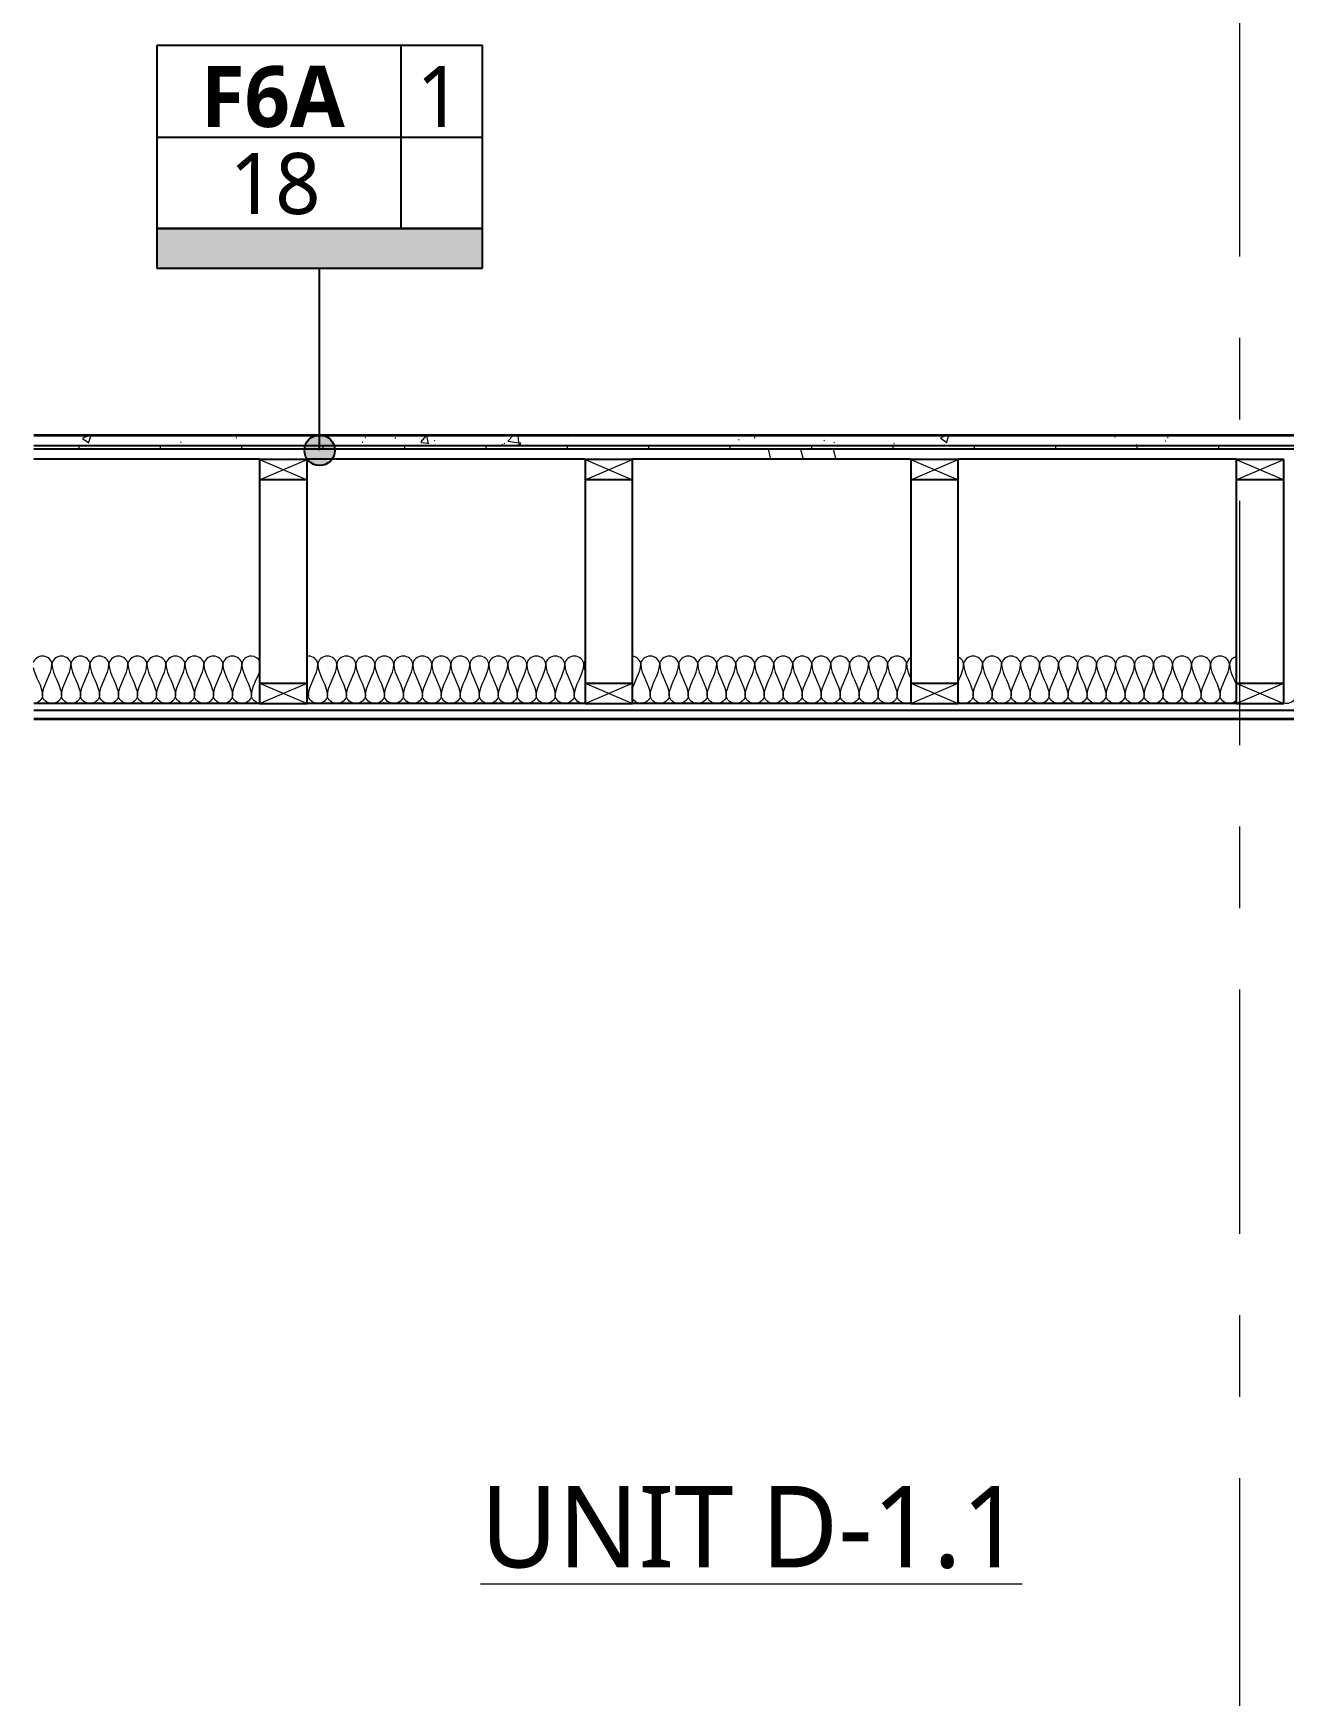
# Model space of a CAD drawing. Header units: inches. Extents: x 6 to 8416, y -388 to 6104.
# Drawn here: x 36.6 to 128.8, y 5511.9 to 5634.4 of the extents above; entities that cross this region are included whole.
import ezdxf

# ---------------------------------------------------------------- set-up
doc = ezdxf.new("R2010")
doc.units = ezdxf.units.IN
doc.header["$MEASUREMENT"] = 0
doc.linetypes.add('Center 3_8_', pattern=[36, 18, -6, 6, -6])
for name, color, linetype, lineweight in [('A-DETL', 90, 'Continuous', 13), ('A-DETL-GENF', 92, 'Continuous', 13), ('A-FLOR', 192, 'Continuous', 18), ('A-FLOR-IDEN', 11, 'Continuous', 25), ('A-FLOR-MCUT', 51, 'Continuous', 25), ('A-FLOR-PATT', 8, 'Continuous', 35), ('A-ROOM', 32, 'Continuous', 13), ('A-ROOM-IDEN', 2, 'Continuous', 35), ('S-GRID', 1, 'Continuous', 13)]:
    doc.layers.add(name, color=color, linetype=linetype, lineweight=lineweight)
doc.styles.add('Open Sans_2', font='OpenSans-Regular.ttf', dxfattribs={"height": 6})
doc.styles.add('Open Sans_3', font='OpenSans-Regular.ttf', dxfattribs={"height": 4.5})
doc.styles.add('Open Sans_B', font='OpenSans-Bold.ttf', dxfattribs={"height": 4.5})

# ---------------------------------------------------------------- blocks, each defined once
blk = doc.blocks.new('06 Nominal Cut Lumber-Section-AM1 - 2x4 Section-9046868-WALL SECTION - PARKING EAST')
at = {"layer": 'A-DETL-GENF', "lineweight": 25}
for p, q in [((2.19, 5730.87), (-1.31, 5730.87)), ((-1.31, 5730.87), (-1.31, 5729.37)), ((2.19, 5729.37), (2.19, 5730.87))]:
    blk.add_line(p, q, dxfattribs=at)
at = {"layer": 'A-DETL-GENF'}
for p, q in [((-1.31, 5729.37), (2.19, 5730.87)), ((-1.31, 5730.87), (2.19, 5729.37))]:
    blk.add_line(p, q, dxfattribs=at)
blk = doc.blocks.new('06 Nominal Cut Lumber-Section-AM1 - 2x4 Section-V5-WALL SECTION - PARKING EAST')
at = {"layer": 'A-DETL-GENF', "lineweight": 25}
for p, q in [((-1.31, 5714.37), (-1.31, 5712.87)), ((2.19, 5712.87), (2.19, 5714.37)), ((-1.31, 5712.87), (2.19, 5712.87))]:
    blk.add_line(p, q, dxfattribs=at)
at = {"layer": 'A-DETL-GENF'}
for p, q in [((-1.31, 5712.87), (2.19, 5714.37)), ((-1.31, 5714.37), (2.19, 5712.87))]:
    blk.add_line(p, q, dxfattribs=at)
blk = doc.blocks.new('06 Nominal Cut Lumber-Top-AM - 4_ W-20150248-WALL SECTION - PARKING EAST')
at = {"layer": 'A-DETL-GENF', "lineweight": 25}
for p, q in [((2.19, 5729.37), (-1.31, 5729.37)), ((-1.31, 5729.37), (-1.31, 5714.37)), ((2.19, 5714.37), (2.19, 5729.37)), ((-1.31, 5714.37), (2.19, 5714.37))]:
    blk.add_line(p, q, dxfattribs=at)
blk = doc.blocks.new('ASM TAG - Floor-AM - Assembly-1637575-WALL SECTION - PARKING EAST')
at = {"layer": 'A-FLOR-IDEN', "lineweight": 13}
blk.add_hatch(color=256, dxfattribs=at).paths.add_polyline_path([(-80.88, 4994.57), (-80.88, 4991.66), (-104.88, 4991.66), (-104.88, 4994.57)])
at = {"layer": 'A-FLOR-IDEN'}
for p, q in [((-86.88, 5008.07), (-104.88, 5008.07)), ((-104.88, 5008.07), (-104.88, 5001.32)), ((-104.88, 5008.07), (-104.88, 4994.57)), ((-80.88, 5008.07), (-104.88, 5008.07)), ((-80.88, 5008.07), (-86.88, 5008.07)), ((-86.88, 4994.57), (-86.88, 5008.07)), ((-80.88, 5001.32), (-80.88, 5008.07)), ((-80.88, 4994.57), (-80.88, 5008.07)), ((-104.88, 5001.32), (-104.88, 4994.57)), ((-104.88, 5001.32), (-80.88, 5001.32)), ((-80.88, 4994.57), (-80.88, 5001.32)), ((-80.88, 4994.57), (-104.88, 4994.57)), ((-104.88, 4994.57), (-104.88, 4991.66)), ((-104.88, 4994.57), (-86.88, 4994.57)), ((-104.88, 4994.57), (-80.88, 4994.57)), ((-86.88, 4994.57), (-80.88, 4994.57)), ((-80.88, 4991.66), (-80.88, 4994.57)), ((-104.88, 4991.66), (-80.88, 4991.66))]:
    blk.add_line(p, q, dxfattribs=at)
at = {"layer": 'A-FLOR-IDEN', "lineweight": 13}
for p, q in [((-86.88, 5001.32), (-86.88, 5008.07)), ((-86.88, 5008.07), (-86.88, 5001.32)), ((-104.88, 5001.32), (-86.88, 5001.32)), ((-86.88, 5001.32), (-104.88, 5001.32)), ((-86.88, 4994.57), (-86.88, 5001.32)), ((-86.88, 5001.32), (-80.88, 5001.32)), ((-80.88, 5001.32), (-86.88, 5001.32)), ((-86.88, 5001.32), (-86.88, 4994.57))]:
    blk.add_line(p, q, dxfattribs=at)

msp = doc.modelspace()

# ---------------------------------------------------------------- hatches: boundary and pattern name
at = {"layer": 'A-FLOR-IDEN'}
h = msp.add_hatch(color=256, dxfattribs=at)
edge = h.paths.add_edge_path()
edge.add_arc((57.73850144, 5603.66194663), 1.125, 0, 360)
at = {"layer": 'A-FLOR-PATT', "lineweight": 13}
h = msp.add_hatch(dxfattribs=at)
h.set_pattern_fill('FP_1', color=256, style=0, pattern_type=2)
h.set_pattern_definition([(50, (-751.995, 5590.484), (6.885997, -0.602097), [0.72, -7.92]), (355, (-751.995, 5590.484), (-1.331756, 7.220547), [0.576, -6.336]), (100.451, (-751.421, 5590.433), (5.55363, 6.61819), [0.61191, -6.731]), (46.184, (-751.995, 5592.404), (10.24564, -1.588925), [1.08, -11.88]), (96.636, (-751.141, 5592.271), (8.97244, 9.35152), [0.91786, -10.096]), (351.184, (-751.995, 5592.404), (8.9732, 9.35123), [0.864, -9.504]), (21, (-751.035, 5591.924), (5.730726, -3.865003), [0.72, -7.92]), (326, (-751.035, 5591.924), (2.33581, 6.96088), [0.576, -6.336]), (71.451, (-750.557, 5591.601), (8.065876, 3.09595), [0.61191, -6.731]), (37.5, (-751.9948, 5590.484), (0.116866, 3.1954784), [0.06336, -6.196, 0.06336, -6.369, -6.36]), (37.5, (-751.9948, 5590.484), (0.116866, 3.1954784), [-12.691, 0.06336, -6.297]), (7.5, (-751.995, 5590.484), (2.52543, 3.786025), [0.06336, -3.604, 0.06336, -6.052, -2.424]), (7.5, (-751.995, 5590.484), (2.52543, 3.786025), [-9.782, 0.06336, -2.361]), (327.5, (-754.1358, 5590.484), (5.1243685, -0.216176), [0.06336, -2.337, 0.06336, -7.425, -9.936]), (327.5, (-754.1358, 5590.484), (5.1243685, -0.216176), [-9.888, 0.06336, -9.873]), (317.5, (-755.096, 5590.484), (5.598326, 0.96141), [0.06336, -3.057, 0.06336, -4.909, -7.056]), (317.5, (-755.096, 5590.484), (5.598326, 0.96141), [-8.093, 0.06336, -6.993])])
h.paths.add_polyline_path([(36.66538982, 5604), (175.05738982, 5604.00451498), (175.05738982, 5604.75), (36.66538982, 5604.75), (36.66538982, 5604.11812177)])
h = msp.add_hatch(dxfattribs=at)
h.set_pattern_fill('FP_2', color=256, style=0, pattern_type=2)
h.set_pattern_definition([(0, (-751.995, 5590.484), (0, 6), []), (90, (-751.995, 5590.484), (-6, 4e-16), [])])
h.paths.add_polyline_path([(175.05738982, 5603.75), (175.05738982, 5604), (36.66538982, 5604), (36.66538982, 5603.75), (133.42138982, 5603.75)])
h = msp.add_hatch(dxfattribs=at)
h.set_pattern_fill('FP_3', color=256, style=0, pattern_type=2)
h.set_pattern_definition([(0, (-751.995, 5590.484), (0, 60), [60, 0, 0, 0]), (284.036, (-711.195, 5602.484), (59.99915, -180.0005), [12.369, -235.017]), (284.036, (-713.595, 5602.484), (59.99915, -180.0005), [12.369, -235.017]), (284.036, (-715.995, 5602.484), (59.99915, -180.0005), [12.369, -235.017]), (284.036, (-747.195, 5614.484), (59.99915, -180.0005), [12.369, -235.017]), (284.036, (-749.595, 5614.484), (59.99915, -180.0005), [12.369, -235.017]), (284.036, (-751.995, 5614.484), (59.99915, -180.0005), [12.369, -235.017]), (284.036, (-729.195, 5626.484), (59.99915, -180.0005), [12.369, -235.017]), (284.036, (-731.595, 5626.484), (59.99915, -180.0005), [12.369, -235.017]), (284.036, (-733.995, 5626.484), (59.99915, -180.0005), [12.369, -235.017]), (284.036, (-711.195, 5638.484), (59.99915, -180.0005), [12.369, -235.017]), (284.036, (-713.595, 5638.484), (59.99915, -180.0005), [12.369, -235.017]), (284.036, (-715.995, 5638.484), (59.99915, -180.0005), [12.369, -235.017]), (284.036, (-747.195, 5650.484), (59.99915, -180.0005), [12.369, -235.017]), (284.036, (-749.595, 5650.484), (59.99915, -180.0005), [12.369, -235.017]), (284.036, (-751.995, 5650.484), (59.99915, -180.0005), [12.369, -235.017]), (0, (-751.995, 5596.484), (0, 60), [60, 0, 0, 0]), (0, (-751.995, 5602.484), (0, 60), [60, 0, 0, 0]), (0, (-751.995, 5608.484), (0, 60), [60, 0, 0, 0]), (0, (-751.995, 5614.484), (0, 60), [60, 0, 0, 0]), (0, (-751.995, 5620.484), (0, 60), [60, 0, 0, 0]), (0, (-751.995, 5626.484), (0, 60), [60, 0, 0, 0]), (0, (-751.995, 5632.484), (0, 60), [60, 0, 0, 0]), (0, (-751.995, 5638.484), (0, 60), [60, 0, 0, 0]), (0, (-751.995, 5644.484), (0, 60), [60, 0, 0, 0])])
h.paths.add_polyline_path([(128.80738982, 5603), (180.55738975, 5603), (180.55738982, 5603.75), (36.66538982, 5603.75), (36.66538982, 5603), (125.30738982, 5603)])

# ---------------------------------------------------------------- linework, layer by layer
at = {"layer": 'A-DETL'}
for points, knots in [([(38.00738982, 5587.91666667), (38.00738982, 5588.19165264), (37.35378982, 5588.76746931), (36.70018982, 5588.26798948), (36.62502828, 5588.02699534)], [0, 0, 0, 0, 1.4142135624, 2.6409428125, 2.6409428125, 2.6409428125, 2.6409428125]), ([(53.35671227, 5588.10637678), (53.24738982, 5588.31650186), (52.62738982, 5588.73786797), (52.00738982, 5588.19165264), (52.00738982, 5587.91666667)], [0.3232488143, 0.3232488143, 0.3232488143, 0.3232488143, 1.4142135624, 2.8284271247, 2.8284271247, 2.8284271247, 2.8284271247]), ([(57.60738982, 5587.91666667), (57.60738982, 5588.19165264), (57.22102618, 5588.53203609), (56.83466255, 5588.49667158), (56.79869144, 5588.49039795)], [0, 0, 0, 0, 1.4142135624, 1.5611448416, 1.5611448416, 1.5611448416, 1.5611448416]), ([(77.31608821, 5585.00960205), (77.28011709, 5585.00332842), (76.89375346, 5584.96796391), (76.50738982, 5585.30834736), (76.50738982, 5585.58333333)], [1.2672822832, 1.2672822832, 1.2672822832, 1.2672822832, 1.4142135624, 2.8284271247, 2.8284271247, 2.8284271247, 2.8284271247]), ([(82.10738982, 5585.58333333), (82.10738982, 5585.30834736), (81.48738982, 5584.76213203), (80.86738982, 5585.18349814), (80.75806737, 5585.39362322)], [0, 0, 0, 0, 1.4142135624, 2.5051783105, 2.5051783105, 2.5051783105, 2.5051783105]), ([(101.32406441, 5585.0795204), (101.22557164, 5585.02995582), (100.76648073, 5584.90389173), (100.30738982, 5585.30834736), (100.30738982, 5585.58333333)], [0.9734197247, 0.9734197247, 0.9734197247, 0.9734197247, 1.4142135624, 2.8284271247, 2.8284271247, 2.8284271247, 2.8284271247]), ([(105.90738982, 5585.58333333), (105.90738982, 5585.30834736), (105.41193528, 5584.87185564), (104.91648073, 5585.0532548), (104.7961477, 5585.13523799)], [0, 0, 0, 0, 1.4142135624, 2.0019386792, 2.0019386792, 2.0019386792, 2.0019386792]), ([(125.32139798, 5585.21793881), (125.18738982, 5585.09086808), (124.64738982, 5584.83261143), (124.10738982, 5585.30834736), (124.10738982, 5585.58333333)], [0.6464976285, 0.6464976285, 0.6464976285, 0.6464976285, 1.4142135624, 2.8284271247, 2.8284271247, 2.8284271247, 2.8284271247]), ([(129.70738982, 5585.58333333), (129.70738982, 5585.30834736), (129.28466255, 5584.93592782), (128.86193528, 5585.0133137), (128.79234819, 5585.0368753)], [0, 0, 0, 0, 1.4142135624, 1.7080761208, 1.7080761208, 1.7080761208, 1.7080761208])]:
    msp.add_open_spline(points, degree=3, knots=knots, dxfattribs=at)
for points in [[(36.62952965, 5587.66271638), (36.74858854, 5586.95862261), (37.30738982, 5586.29964113), (37.30738982, 5585.58333333)], [(37.30738982, 5585.58333333), (37.30738982, 5586.38504832), (38.00738982, 5587.11495168), (38.00738982, 5587.91666667)], [(39.40738982, 5587.91666667), (39.40738982, 5588.19165264), (38.70738982, 5588.80834736), (38.00738982, 5588.19165264), (38.00738982, 5587.91666667)], [(38.00738982, 5587.91666667), (38.00738982, 5587.11495168), (38.70738982, 5586.38504832), (38.70738982, 5585.58333333)], [(38.70738982, 5585.58333333), (38.70738982, 5586.38504832), (39.40738982, 5587.11495168), (39.40738982, 5587.91666667)], [(40.80738982, 5587.91666667), (40.80738982, 5588.19165264), (40.10738982, 5588.80834736), (39.40738982, 5588.19165264), (39.40738982, 5587.91666667)], [(39.40738982, 5587.91666667), (39.40738982, 5587.11495168), (40.10738982, 5586.38504832), (40.10738982, 5585.58333333)], [(40.10738982, 5585.58333333), (40.10738982, 5586.38504832), (40.80738982, 5587.11495168), (40.80738982, 5587.91666667)], [(42.20738982, 5587.91666667), (42.20738982, 5588.19165264), (41.50738982, 5588.80834736), (40.80738982, 5588.19165264), (40.80738982, 5587.91666667)], [(40.80738982, 5587.91666667), (40.80738982, 5587.11495168), (41.50738982, 5586.38504832), (41.50738982, 5585.58333333)], [(41.50738982, 5585.58333333), (41.50738982, 5586.38504832), (42.20738982, 5587.11495168), (42.20738982, 5587.91666667)], [(43.60738982, 5587.91666667), (43.60738982, 5588.19165264), (42.90738982, 5588.80834736), (42.20738982, 5588.19165264), (42.20738982, 5587.91666667)], [(42.20738982, 5587.91666667), (42.20738982, 5587.11495168), (42.90738982, 5586.38504832), (42.90738982, 5585.58333333)], [(42.90738982, 5585.58333333), (42.90738982, 5586.38504832), (43.60738982, 5587.11495168), (43.60738982, 5587.91666667)], [(45.00738982, 5587.91666667), (45.00738982, 5588.19165264), (44.30738982, 5588.80834736), (43.60738982, 5588.19165264), (43.60738982, 5587.91666667)], [(43.60738982, 5587.91666667), (43.60738982, 5587.11495168), (44.30738982, 5586.38504832), (44.30738982, 5585.58333333)], [(44.30738982, 5585.58333333), (44.30738982, 5586.38504832), (45.00738982, 5587.11495168), (45.00738982, 5587.91666667)], [(46.40738982, 5587.91666667), (46.40738982, 5588.19165264), (45.70738982, 5588.80834736), (45.00738982, 5588.19165264), (45.00738982, 5587.91666667)], [(45.00738982, 5587.91666667), (45.00738982, 5587.11495168), (45.70738982, 5586.38504832), (45.70738982, 5585.58333333)], [(45.70738982, 5585.58333333), (45.70738982, 5586.38504832), (46.40738982, 5587.11495168), (46.40738982, 5587.91666667)], [(47.80738982, 5587.91666667), (47.80738982, 5588.19165264), (47.10738982, 5588.80834736), (46.40738982, 5588.19165264), (46.40738982, 5587.91666667)], [(46.40738982, 5587.91666667), (46.40738982, 5587.11495168), (47.10738982, 5586.38504832), (47.10738982, 5585.58333333)], [(47.10738982, 5585.58333333), (47.10738982, 5586.38504832), (47.80738982, 5587.11495168), (47.80738982, 5587.91666667)], [(49.20738982, 5587.91666667), (49.20738982, 5588.19165264), (48.50738982, 5588.80834736), (47.80738982, 5588.19165264), (47.80738982, 5587.91666667)], [(47.80738982, 5587.91666667), (47.80738982, 5587.11495168), (48.50738982, 5586.38504832), (48.50738982, 5585.58333333)], [(48.50738982, 5585.58333333), (48.50738982, 5586.38504832), (49.20738982, 5587.11495168), (49.20738982, 5587.91666667)], [(50.60738982, 5587.91666667), (50.60738982, 5588.19165264), (49.90738982, 5588.80834736), (49.20738982, 5588.19165264), (49.20738982, 5587.91666667)], [(49.20738982, 5587.91666667), (49.20738982, 5587.11495168), (49.90738982, 5586.38504832), (49.90738982, 5585.58333333)], [(49.90738982, 5585.58333333), (49.90738982, 5586.38504832), (50.60738982, 5587.11495168), (50.60738982, 5587.91666667)], [(52.00738982, 5587.91666667), (52.00738982, 5588.19165264), (51.30738982, 5588.80834736), (50.60738982, 5588.19165264), (50.60738982, 5587.91666667)], [(50.60738982, 5587.91666667), (50.60738982, 5587.11495168), (51.30738982, 5586.38504832), (51.30738982, 5585.58333333)], [(51.30738982, 5585.58333333), (51.30738982, 5586.38504832), (52.00738982, 5587.11495168), (52.00738982, 5587.91666667)], [(52.00738982, 5587.91666667), (52.00738982, 5587.11495168), (52.70738982, 5586.38504832), (52.70738982, 5585.58333333)], [(56.90738982, 5585.58333333), (56.90738982, 5586.38504832), (57.60738982, 5587.11495168), (57.60738982, 5587.91666667)], [(59.00738982, 5587.91666667), (59.00738982, 5588.19165264), (58.30738982, 5588.80834736), (57.60738982, 5588.19165264), (57.60738982, 5587.91666667)], [(57.60738982, 5587.91666667), (57.60738982, 5587.11495168), (58.30738982, 5586.38504832), (58.30738982, 5585.58333333)], [(58.30738982, 5585.58333333), (58.30738982, 5586.38504832), (59.00738982, 5587.11495168), (59.00738982, 5587.91666667)], [(60.40738982, 5587.91666667), (60.40738982, 5588.19165264), (59.70738982, 5588.80834736), (59.00738982, 5588.19165264), (59.00738982, 5587.91666667)], [(59.00738982, 5587.91666667), (59.00738982, 5587.11495168), (59.70738982, 5586.38504832), (59.70738982, 5585.58333333)], [(59.70738982, 5585.58333333), (59.70738982, 5586.38504832), (60.40738982, 5587.11495168), (60.40738982, 5587.91666667)], [(61.80738982, 5587.91666667), (61.80738982, 5588.19165264), (61.10738982, 5588.80834736), (60.40738982, 5588.19165264), (60.40738982, 5587.91666667)], [(60.40738982, 5587.91666667), (60.40738982, 5587.11495168), (61.10738982, 5586.38504832), (61.10738982, 5585.58333333)], [(61.10738982, 5585.58333333), (61.10738982, 5586.38504832), (61.80738982, 5587.11495168), (61.80738982, 5587.91666667)], [(63.20738982, 5587.91666667), (63.20738982, 5588.19165264), (62.50738982, 5588.80834736), (61.80738982, 5588.19165264), (61.80738982, 5587.91666667)], [(61.80738982, 5587.91666667), (61.80738982, 5587.11495168), (62.50738982, 5586.38504832), (62.50738982, 5585.58333333)], [(62.50738982, 5585.58333333), (62.50738982, 5586.38504832), (63.20738982, 5587.11495168), (63.20738982, 5587.91666667)], [(64.60738982, 5587.91666667), (64.60738982, 5588.19165264), (63.90738982, 5588.80834736), (63.20738982, 5588.19165264), (63.20738982, 5587.91666667)], [(63.20738982, 5587.91666667), (63.20738982, 5587.11495168), (63.90738982, 5586.38504832), (63.90738982, 5585.58333333)], [(63.90738982, 5585.58333333), (63.90738982, 5586.38504832), (64.60738982, 5587.11495168), (64.60738982, 5587.91666667)], [(66.00738982, 5587.91666667), (66.00738982, 5588.19165264), (65.30738982, 5588.80834736), (64.60738982, 5588.19165264), (64.60738982, 5587.91666667)], [(64.60738982, 5587.91666667), (64.60738982, 5587.11495168), (65.30738982, 5586.38504832), (65.30738982, 5585.58333333)], [(65.30738982, 5585.58333333), (65.30738982, 5586.38504832), (66.00738982, 5587.11495168), (66.00738982, 5587.91666667)], [(67.40738982, 5587.91666667), (67.40738982, 5588.19165264), (66.70738982, 5588.80834736), (66.00738982, 5588.19165264), (66.00738982, 5587.91666667)], [(66.00738982, 5587.91666667), (66.00738982, 5587.11495168), (66.70738982, 5586.38504832), (66.70738982, 5585.58333333)], [(66.70738982, 5585.58333333), (66.70738982, 5586.38504832), (67.40738982, 5587.11495168), (67.40738982, 5587.91666667)], [(68.80738982, 5587.91666667), (68.80738982, 5588.19165264), (68.10738982, 5588.80834736), (67.40738982, 5588.19165264), (67.40738982, 5587.91666667)], [(67.40738982, 5587.91666667), (67.40738982, 5587.11495168), (68.10738982, 5586.38504832), (68.10738982, 5585.58333333)], [(68.10738982, 5585.58333333), (68.10738982, 5586.38504832), (68.80738982, 5587.11495168), (68.80738982, 5587.91666667)], [(70.20738982, 5587.91666667), (70.20738982, 5588.19165264), (69.50738982, 5588.80834736), (68.80738982, 5588.19165264), (68.80738982, 5587.91666667)], [(68.80738982, 5587.91666667), (68.80738982, 5587.11495168), (69.50738982, 5586.38504832), (69.50738982, 5585.58333333)], [(69.50738982, 5585.58333333), (69.50738982, 5586.38504832), (70.20738982, 5587.11495168), (70.20738982, 5587.91666667)], [(71.60738982, 5587.91666667), (71.60738982, 5588.19165264), (70.90738982, 5588.80834736), (70.20738982, 5588.19165264), (70.20738982, 5587.91666667)], [(70.20738982, 5587.91666667), (70.20738982, 5587.11495168), (70.90738982, 5586.38504832), (70.90738982, 5585.58333333)], [(70.90738982, 5585.58333333), (70.90738982, 5586.38504832), (71.60738982, 5587.11495168), (71.60738982, 5587.91666667)], [(73.00738982, 5587.91666667), (73.00738982, 5588.19165264), (72.30738982, 5588.80834736), (71.60738982, 5588.19165264), (71.60738982, 5587.91666667)], [(71.60738982, 5587.91666667), (71.60738982, 5587.11495168), (72.30738982, 5586.38504832), (72.30738982, 5585.58333333)], [(72.30738982, 5585.58333333), (72.30738982, 5586.38504832), (73.00738982, 5587.11495168), (73.00738982, 5587.91666667)], [(74.40738982, 5587.91666667), (74.40738982, 5588.19165264), (73.70738982, 5588.80834736), (73.00738982, 5588.19165264), (73.00738982, 5587.91666667)], [(73.00738982, 5587.91666667), (73.00738982, 5587.11495168), (73.70738982, 5586.38504832), (73.70738982, 5585.58333333)], [(73.70738982, 5585.58333333), (73.70738982, 5586.38504832), (74.40738982, 5587.11495168), (74.40738982, 5587.91666667)], [(75.80738982, 5587.91666667), (75.80738982, 5588.19165264), (75.10738982, 5588.80834736), (74.40738982, 5588.19165264), (74.40738982, 5587.91666667)], [(74.40738982, 5587.91666667), (74.40738982, 5587.11495168), (75.10738982, 5586.38504832), (75.10738982, 5585.58333333)], [(75.10738982, 5585.58333333), (75.10738982, 5586.38504832), (75.80738982, 5587.11495168), (75.80738982, 5587.91666667)], [(77.20738982, 5587.91666667), (77.20738982, 5588.19165264), (76.50738982, 5588.80834736), (75.80738982, 5588.19165264), (75.80738982, 5587.91666667)], [(75.80738982, 5587.91666667), (75.80738982, 5587.11495168), (76.50738982, 5586.38504832), (76.50738982, 5585.58333333)], [(76.50738982, 5585.58333333), (76.50738982, 5586.38504832), (77.20738982, 5587.11495168), (77.20738982, 5587.91666667)], [(77.25806737, 5588.10637678), (77.22567554, 5588.0441175), (77.20738982, 5587.9795206), (77.20738982, 5587.91666667)], [(77.20738982, 5587.91666667), (77.20738982, 5587.76941289), (77.23100498, 5587.62458175), (77.26956034, 5587.4812833)], [(80.76956034, 5586.0187167), (80.94091752, 5586.65559872), (81.40738982, 5587.26220546), (81.40738982, 5587.91666667)], [(81.40738982, 5587.91666667), (81.40738982, 5588.16308267), (81.12633905, 5588.43628794), (80.81608821, 5588.49039795)], [(82.80738982, 5587.91666667), (82.80738982, 5588.19165264), (82.10738982, 5588.80834736), (81.40738982, 5588.19165264), (81.40738982, 5587.91666667)], [(81.40738982, 5587.91666667), (81.40738982, 5587.11495168), (82.10738982, 5586.38504832), (82.10738982, 5585.58333333)], [(82.10738982, 5585.58333333), (82.10738982, 5586.38504832), (82.80738982, 5587.11495168), (82.80738982, 5587.91666667)], [(84.20738982, 5587.91666667), (84.20738982, 5588.19165264), (83.50738982, 5588.80834736), (82.80738982, 5588.19165264), (82.80738982, 5587.91666667)], [(82.80738982, 5587.91666667), (82.80738982, 5587.11495168), (83.50738982, 5586.38504832), (83.50738982, 5585.58333333)], [(83.50738982, 5585.58333333), (83.50738982, 5586.38504832), (84.20738982, 5587.11495168), (84.20738982, 5587.91666667)], [(85.60738982, 5587.91666667), (85.60738982, 5588.19165264), (84.90738982, 5588.80834736), (84.20738982, 5588.19165264), (84.20738982, 5587.91666667)], [(84.20738982, 5587.91666667), (84.20738982, 5587.11495168), (84.90738982, 5586.38504832), (84.90738982, 5585.58333333)], [(84.90738982, 5585.58333333), (84.90738982, 5586.38504832), (85.60738982, 5587.11495168), (85.60738982, 5587.91666667)], [(87.00738982, 5587.91666667), (87.00738982, 5588.19165264), (86.30738982, 5588.80834736), (85.60738982, 5588.19165264), (85.60738982, 5587.91666667)], [(85.60738982, 5587.91666667), (85.60738982, 5587.11495168), (86.30738982, 5586.38504832), (86.30738982, 5585.58333333)], [(86.30738982, 5585.58333333), (86.30738982, 5586.38504832), (87.00738982, 5587.11495168), (87.00738982, 5587.91666667)], [(88.40738982, 5587.91666667), (88.40738982, 5588.19165264), (87.70738982, 5588.80834736), (87.00738982, 5588.19165264), (87.00738982, 5587.91666667)], [(87.00738982, 5587.91666667), (87.00738982, 5587.11495168), (87.70738982, 5586.38504832), (87.70738982, 5585.58333333)], [(87.70738982, 5585.58333333), (87.70738982, 5586.38504832), (88.40738982, 5587.11495168), (88.40738982, 5587.91666667)], [(89.80738982, 5587.91666667), (89.80738982, 5588.19165264), (89.10738982, 5588.80834736), (88.40738982, 5588.19165264), (88.40738982, 5587.91666667)], [(88.40738982, 5587.91666667), (88.40738982, 5587.11495168), (89.10738982, 5586.38504832), (89.10738982, 5585.58333333)], [(89.10738982, 5585.58333333), (89.10738982, 5586.38504832), (89.80738982, 5587.11495168), (89.80738982, 5587.91666667)], [(91.20738982, 5587.91666667), (91.20738982, 5588.19165264), (90.50738982, 5588.80834736), (89.80738982, 5588.19165264), (89.80738982, 5587.91666667)], [(89.80738982, 5587.91666667), (89.80738982, 5587.11495168), (90.50738982, 5586.38504832), (90.50738982, 5585.58333333)], [(90.50738982, 5585.58333333), (90.50738982, 5586.38504832), (91.20738982, 5587.11495168), (91.20738982, 5587.91666667)], [(92.60738982, 5587.91666667), (92.60738982, 5588.19165264), (91.90738982, 5588.80834736), (91.20738982, 5588.19165264), (91.20738982, 5587.91666667)], [(91.20738982, 5587.91666667), (91.20738982, 5587.11495168), (91.90738982, 5586.38504832), (91.90738982, 5585.58333333)], [(91.90738982, 5585.58333333), (91.90738982, 5586.38504832), (92.60738982, 5587.11495168), (92.60738982, 5587.91666667)], [(94.00738982, 5587.91666667), (94.00738982, 5588.19165264), (93.30738982, 5588.80834736), (92.60738982, 5588.19165264), (92.60738982, 5587.91666667)], [(92.60738982, 5587.91666667), (92.60738982, 5587.11495168), (93.30738982, 5586.38504832), (93.30738982, 5585.58333333)], [(93.30738982, 5585.58333333), (93.30738982, 5586.38504832), (94.00738982, 5587.11495168), (94.00738982, 5587.91666667)], [(95.40738982, 5587.91666667), (95.40738982, 5588.19165264), (94.70738982, 5588.80834736), (94.00738982, 5588.19165264), (94.00738982, 5587.91666667)], [(94.00738982, 5587.91666667), (94.00738982, 5587.11495168), (94.70738982, 5586.38504832), (94.70738982, 5585.58333333)], [(94.70738982, 5585.58333333), (94.70738982, 5586.38504832), (95.40738982, 5587.11495168), (95.40738982, 5587.91666667)], [(96.80738982, 5587.91666667), (96.80738982, 5588.19165264), (96.10738982, 5588.80834736), (95.40738982, 5588.19165264), (95.40738982, 5587.91666667)], [(95.40738982, 5587.91666667), (95.40738982, 5587.11495168), (96.10738982, 5586.38504832), (96.10738982, 5585.58333333)], [(96.10738982, 5585.58333333), (96.10738982, 5586.38504832), (96.80738982, 5587.11495168), (96.80738982, 5587.91666667)], [(98.20738982, 5587.91666667), (98.20738982, 5588.19165264), (97.50738982, 5588.80834736), (96.80738982, 5588.19165264), (96.80738982, 5587.91666667)], [(96.80738982, 5587.91666667), (96.80738982, 5587.11495168), (97.50738982, 5586.38504832), (97.50738982, 5585.58333333)], [(97.50738982, 5585.58333333), (97.50738982, 5586.38504832), (98.20738982, 5587.11495168), (98.20738982, 5587.91666667)], [(99.60738982, 5587.91666667), (99.60738982, 5588.19165264), (98.90738982, 5588.80834736), (98.20738982, 5588.19165264), (98.20738982, 5587.91666667)], [(98.20738982, 5587.91666667), (98.20738982, 5587.11495168), (98.90738982, 5586.38504832), (98.90738982, 5585.58333333)], [(98.90738982, 5585.58333333), (98.90738982, 5586.38504832), (99.60738982, 5587.11495168), (99.60738982, 5587.91666667)], [(101.00738982, 5587.91666667), (101.00738982, 5588.19165264), (100.30738982, 5588.80834736), (99.60738982, 5588.19165264), (99.60738982, 5587.91666667)], [(99.60738982, 5587.91666667), (99.60738982, 5587.11495168), (100.30738982, 5586.38504832), (100.30738982, 5585.58333333)], [(100.30738982, 5585.58333333), (100.30738982, 5586.38504832), (101.00738982, 5587.11495168), (101.00738982, 5587.91666667)], [(101.2961477, 5588.36476201), (101.12692937, 5588.24947314), (101.00738982, 5588.07737275), (101.00738982, 5587.91666667)], [(101.00738982, 5587.91666667), (101.00738982, 5587.55545442), (101.14948619, 5587.20881956), (101.30563604, 5586.86362642)], [(104.80563604, 5586.63637358), (104.99606269, 5587.05734082), (105.20738982, 5587.47616393), (105.20738982, 5587.91666667)], [(105.20738982, 5587.91666667), (105.20738982, 5588.10594272), (105.04156928, 5588.31102451), (104.82406441, 5588.4204796)], [(106.60738982, 5587.91666667), (106.60738982, 5588.19165264), (105.90738982, 5588.80834736), (105.20738982, 5588.19165264), (105.20738982, 5587.91666667)], [(105.20738982, 5587.91666667), (105.20738982, 5587.11495168), (105.90738982, 5586.38504832), (105.90738982, 5585.58333333)], [(105.90738982, 5585.58333333), (105.90738982, 5586.38504832), (106.60738982, 5587.11495168), (106.60738982, 5587.91666667)], [(108.00738982, 5587.91666667), (108.00738982, 5588.19165264), (107.30738982, 5588.80834736), (106.60738982, 5588.19165264), (106.60738982, 5587.91666667)], [(106.60738982, 5587.91666667), (106.60738982, 5587.11495168), (107.30738982, 5586.38504832), (107.30738982, 5585.58333333)], [(107.30738982, 5585.58333333), (107.30738982, 5586.38504832), (108.00738982, 5587.11495168), (108.00738982, 5587.91666667)], [(109.40738982, 5587.91666667), (109.40738982, 5588.19165264), (108.70738982, 5588.80834736), (108.00738982, 5588.19165264), (108.00738982, 5587.91666667)], [(108.00738982, 5587.91666667), (108.00738982, 5587.11495168), (108.70738982, 5586.38504832), (108.70738982, 5585.58333333)], [(108.70738982, 5585.58333333), (108.70738982, 5586.38504832), (109.40738982, 5587.11495168), (109.40738982, 5587.91666667)], [(110.80738982, 5587.91666667), (110.80738982, 5588.19165264), (110.10738982, 5588.80834736), (109.40738982, 5588.19165264), (109.40738982, 5587.91666667)], [(109.40738982, 5587.91666667), (109.40738982, 5587.11495168), (110.10738982, 5586.38504832), (110.10738982, 5585.58333333)], [(110.10738982, 5585.58333333), (110.10738982, 5586.38504832), (110.80738982, 5587.11495168), (110.80738982, 5587.91666667)], [(112.20738982, 5587.91666667), (112.20738982, 5588.19165264), (111.50738982, 5588.80834736), (110.80738982, 5588.19165264), (110.80738982, 5587.91666667)], [(110.80738982, 5587.91666667), (110.80738982, 5587.11495168), (111.50738982, 5586.38504832), (111.50738982, 5585.58333333)], [(111.50738982, 5585.58333333), (111.50738982, 5586.38504832), (112.20738982, 5587.11495168), (112.20738982, 5587.91666667)], [(113.60738982, 5587.91666667), (113.60738982, 5588.19165264), (112.90738982, 5588.80834736), (112.20738982, 5588.19165264), (112.20738982, 5587.91666667)], [(112.20738982, 5587.91666667), (112.20738982, 5587.11495168), (112.90738982, 5586.38504832), (112.90738982, 5585.58333333)], [(112.90738982, 5585.58333333), (112.90738982, 5586.38504832), (113.60738982, 5587.11495168), (113.60738982, 5587.91666667)], [(115.00738982, 5587.91666667), (115.00738982, 5588.19165264), (114.30738982, 5588.80834736), (113.60738982, 5588.19165264), (113.60738982, 5587.91666667)], [(113.60738982, 5587.91666667), (113.60738982, 5587.11495168), (114.30738982, 5586.38504832), (114.30738982, 5585.58333333)], [(114.30738982, 5585.58333333), (114.30738982, 5586.38504832), (115.00738982, 5587.11495168), (115.00738982, 5587.91666667)], [(116.40738982, 5587.91666667), (116.40738982, 5588.19165264), (115.70738982, 5588.80834736), (115.00738982, 5588.19165264), (115.00738982, 5587.91666667)], [(115.00738982, 5587.91666667), (115.00738982, 5587.11495168), (115.70738982, 5586.38504832), (115.70738982, 5585.58333333)], [(115.70738982, 5585.58333333), (115.70738982, 5586.38504832), (116.40738982, 5587.11495168), (116.40738982, 5587.91666667)], [(117.80738982, 5587.91666667), (117.80738982, 5588.19165264), (117.10738982, 5588.80834736), (116.40738982, 5588.19165264), (116.40738982, 5587.91666667)], [(116.40738982, 5587.91666667), (116.40738982, 5587.11495168), (117.10738982, 5586.38504832), (117.10738982, 5585.58333333)], [(117.10738982, 5585.58333333), (117.10738982, 5586.38504832), (117.80738982, 5587.11495168), (117.80738982, 5587.91666667)], [(119.20738982, 5587.91666667), (119.20738982, 5588.19165264), (118.50738982, 5588.80834736), (117.80738982, 5588.19165264), (117.80738982, 5587.91666667)], [(117.80738982, 5587.91666667), (117.80738982, 5587.11495168), (118.50738982, 5586.38504832), (118.50738982, 5585.58333333)], [(118.50738982, 5585.58333333), (118.50738982, 5586.38504832), (119.20738982, 5587.11495168), (119.20738982, 5587.91666667)], [(120.60738982, 5587.91666667), (120.60738982, 5588.19165264), (119.90738982, 5588.80834736), (119.20738982, 5588.19165264), (119.20738982, 5587.91666667)], [(119.20738982, 5587.91666667), (119.20738982, 5587.11495168), (119.90738982, 5586.38504832), (119.90738982, 5585.58333333)], [(119.90738982, 5585.58333333), (119.90738982, 5586.38504832), (120.60738982, 5587.11495168), (120.60738982, 5587.91666667)], [(122.00738982, 5587.91666667), (122.00738982, 5588.19165264), (121.30738982, 5588.80834736), (120.60738982, 5588.19165264), (120.60738982, 5587.91666667)], [(120.60738982, 5587.91666667), (120.60738982, 5587.11495168), (121.30738982, 5586.38504832), (121.30738982, 5585.58333333)], [(121.30738982, 5585.58333333), (121.30738982, 5586.38504832), (122.00738982, 5587.11495168), (122.00738982, 5587.91666667)], [(123.40738982, 5587.91666667), (123.40738982, 5588.19165264), (122.70738982, 5588.80834736), (122.00738982, 5588.19165264), (122.00738982, 5587.91666667)], [(122.00738982, 5587.91666667), (122.00738982, 5587.11495168), (122.70738982, 5586.38504832), (122.70738982, 5585.58333333)], [(122.70738982, 5585.58333333), (122.70738982, 5586.38504832), (123.40738982, 5587.11495168), (123.40738982, 5587.91666667)], [(124.80738982, 5587.91666667), (124.80738982, 5588.19165264), (124.10738982, 5588.80834736), (123.40738982, 5588.19165264), (123.40738982, 5587.91666667)], [(123.40738982, 5587.91666667), (123.40738982, 5587.11495168), (124.10738982, 5586.38504832), (124.10738982, 5585.58333333)], [(124.10738982, 5585.58333333), (124.10738982, 5586.38504832), (124.80738982, 5587.11495168), (124.80738982, 5587.91666667)], [(125.29234819, 5588.4631247), (125.02704744, 5588.37329611), (124.80738982, 5588.1345127), (124.80738982, 5587.91666667)], [(124.80738982, 5587.91666667), (124.80738982, 5587.39687344), (125.10164172, 5586.90726693), (125.30858812, 5586.40870392)], [(52.70738982, 5585.58333333), (52.70738982, 5586.23779454), (53.17386212, 5586.84440128), (53.3452193, 5587.4812833)], [(37.30738982, 5585.58333333), (37.30738982, 5585.32491795), (36.99830071, 5585.03704072), (36.67058596, 5585.00328427)], [(38.70738982, 5585.58333333), (38.70738982, 5585.30834736), (38.00738982, 5584.69165264), (37.30738982, 5585.30834736), (37.30738982, 5585.58333333)], [(40.10738982, 5585.58333333), (40.10738982, 5585.30834736), (39.40738982, 5584.69165264), (38.70738982, 5585.30834736), (38.70738982, 5585.58333333)], [(41.50738982, 5585.58333333), (41.50738982, 5585.30834736), (40.80738982, 5584.69165264), (40.10738982, 5585.30834736), (40.10738982, 5585.58333333)], [(42.90738982, 5585.58333333), (42.90738982, 5585.30834736), (42.20738982, 5584.69165264), (41.50738982, 5585.30834736), (41.50738982, 5585.58333333)], [(44.30738982, 5585.58333333), (44.30738982, 5585.30834736), (43.60738982, 5584.69165264), (42.90738982, 5585.30834736), (42.90738982, 5585.58333333)], [(45.70738982, 5585.58333333), (45.70738982, 5585.30834736), (45.00738982, 5584.69165264), (44.30738982, 5585.30834736), (44.30738982, 5585.58333333)], [(47.10738982, 5585.58333333), (47.10738982, 5585.30834736), (46.40738982, 5584.69165264), (45.70738982, 5585.30834736), (45.70738982, 5585.58333333)], [(48.50738982, 5585.58333333), (48.50738982, 5585.30834736), (47.80738982, 5584.69165264), (47.10738982, 5585.30834736), (47.10738982, 5585.58333333)], [(49.90738982, 5585.58333333), (49.90738982, 5585.30834736), (49.20738982, 5584.69165264), (48.50738982, 5585.30834736), (48.50738982, 5585.58333333)], [(51.30738982, 5585.58333333), (51.30738982, 5585.30834736), (50.60738982, 5584.69165264), (49.90738982, 5585.30834736), (49.90738982, 5585.58333333)], [(52.70738982, 5585.58333333), (52.70738982, 5585.30834736), (52.00738982, 5584.69165264), (51.30738982, 5585.30834736), (51.30738982, 5585.58333333)], [(53.29869144, 5585.00960205), (52.98844059, 5585.06371206), (52.70738982, 5585.33691733), (52.70738982, 5585.58333333)], [(56.8452193, 5586.0187167), (56.88377466, 5585.87541825), (56.90738982, 5585.73058711), (56.90738982, 5585.58333333)], [(56.90738982, 5585.58333333), (56.90738982, 5585.5204794), (56.88910411, 5585.4558825), (56.85671227, 5585.39362322)], [(58.30738982, 5585.58333333), (58.30738982, 5585.30834736), (57.60738982, 5584.69165264), (56.90738982, 5585.30834736), (56.90738982, 5585.58333333)], [(59.70738982, 5585.58333333), (59.70738982, 5585.30834736), (59.00738982, 5584.69165264), (58.30738982, 5585.30834736), (58.30738982, 5585.58333333)], [(61.10738982, 5585.58333333), (61.10738982, 5585.30834736), (60.40738982, 5584.69165264), (59.70738982, 5585.30834736), (59.70738982, 5585.58333333)], [(62.50738982, 5585.58333333), (62.50738982, 5585.30834736), (61.80738982, 5584.69165264), (61.10738982, 5585.30834736), (61.10738982, 5585.58333333)], [(63.90738982, 5585.58333333), (63.90738982, 5585.30834736), (63.20738982, 5584.69165264), (62.50738982, 5585.30834736), (62.50738982, 5585.58333333)], [(65.30738982, 5585.58333333), (65.30738982, 5585.30834736), (64.60738982, 5584.69165264), (63.90738982, 5585.30834736), (63.90738982, 5585.58333333)], [(66.70738982, 5585.58333333), (66.70738982, 5585.30834736), (66.00738982, 5584.69165264), (65.30738982, 5585.30834736), (65.30738982, 5585.58333333)], [(68.10738982, 5585.58333333), (68.10738982, 5585.30834736), (67.40738982, 5584.69165264), (66.70738982, 5585.30834736), (66.70738982, 5585.58333333)], [(69.50738982, 5585.58333333), (69.50738982, 5585.30834736), (68.80738982, 5584.69165264), (68.10738982, 5585.30834736), (68.10738982, 5585.58333333)], [(70.90738982, 5585.58333333), (70.90738982, 5585.30834736), (70.20738982, 5584.69165264), (69.50738982, 5585.30834736), (69.50738982, 5585.58333333)], [(72.30738982, 5585.58333333), (72.30738982, 5585.30834736), (71.60738982, 5584.69165264), (70.90738982, 5585.30834736), (70.90738982, 5585.58333333)], [(73.70738982, 5585.58333333), (73.70738982, 5585.30834736), (73.00738982, 5584.69165264), (72.30738982, 5585.30834736), (72.30738982, 5585.58333333)], [(75.10738982, 5585.58333333), (75.10738982, 5585.30834736), (74.40738982, 5584.69165264), (73.70738982, 5585.30834736), (73.70738982, 5585.58333333)], [(76.50738982, 5585.58333333), (76.50738982, 5585.30834736), (75.80738982, 5584.69165264), (75.10738982, 5585.30834736), (75.10738982, 5585.58333333)], [(83.50738982, 5585.58333333), (83.50738982, 5585.30834736), (82.80738982, 5584.69165264), (82.10738982, 5585.30834736), (82.10738982, 5585.58333333)], [(84.90738982, 5585.58333333), (84.90738982, 5585.30834736), (84.20738982, 5584.69165264), (83.50738982, 5585.30834736), (83.50738982, 5585.58333333)], [(86.30738982, 5585.58333333), (86.30738982, 5585.30834736), (85.60738982, 5584.69165264), (84.90738982, 5585.30834736), (84.90738982, 5585.58333333)], [(87.70738982, 5585.58333333), (87.70738982, 5585.30834736), (87.00738982, 5584.69165264), (86.30738982, 5585.30834736), (86.30738982, 5585.58333333)], [(89.10738982, 5585.58333333), (89.10738982, 5585.30834736), (88.40738982, 5584.69165264), (87.70738982, 5585.30834736), (87.70738982, 5585.58333333)], [(90.50738982, 5585.58333333), (90.50738982, 5585.30834736), (89.80738982, 5584.69165264), (89.10738982, 5585.30834736), (89.10738982, 5585.58333333)], [(91.90738982, 5585.58333333), (91.90738982, 5585.30834736), (91.20738982, 5584.69165264), (90.50738982, 5585.30834736), (90.50738982, 5585.58333333)], [(93.30738982, 5585.58333333), (93.30738982, 5585.30834736), (92.60738982, 5584.69165264), (91.90738982, 5585.30834736), (91.90738982, 5585.58333333)], [(94.70738982, 5585.58333333), (94.70738982, 5585.30834736), (94.00738982, 5584.69165264), (93.30738982, 5585.30834736), (93.30738982, 5585.58333333)], [(96.10738982, 5585.58333333), (96.10738982, 5585.30834736), (95.40738982, 5584.69165264), (94.70738982, 5585.30834736), (94.70738982, 5585.58333333)], [(97.50738982, 5585.58333333), (97.50738982, 5585.30834736), (96.80738982, 5584.69165264), (96.10738982, 5585.30834736), (96.10738982, 5585.58333333)], [(98.90738982, 5585.58333333), (98.90738982, 5585.30834736), (98.20738982, 5584.69165264), (97.50738982, 5585.30834736), (97.50738982, 5585.58333333)], [(100.30738982, 5585.58333333), (100.30738982, 5585.30834736), (99.60738982, 5584.69165264), (98.90738982, 5585.30834736), (98.90738982, 5585.58333333)], [(107.30738982, 5585.58333333), (107.30738982, 5585.30834736), (106.60738982, 5584.69165264), (105.90738982, 5585.30834736), (105.90738982, 5585.58333333)], [(108.70738982, 5585.58333333), (108.70738982, 5585.30834736), (108.00738982, 5584.69165264), (107.30738982, 5585.30834736), (107.30738982, 5585.58333333)], [(110.10738982, 5585.58333333), (110.10738982, 5585.30834736), (109.40738982, 5584.69165264), (108.70738982, 5585.30834736), (108.70738982, 5585.58333333)], [(111.50738982, 5585.58333333), (111.50738982, 5585.30834736), (110.80738982, 5584.69165264), (110.10738982, 5585.30834736), (110.10738982, 5585.58333333)], [(112.90738982, 5585.58333333), (112.90738982, 5585.30834736), (112.20738982, 5584.69165264), (111.50738982, 5585.30834736), (111.50738982, 5585.58333333)], [(114.30738982, 5585.58333333), (114.30738982, 5585.30834736), (113.60738982, 5584.69165264), (112.90738982, 5585.30834736), (112.90738982, 5585.58333333)], [(115.70738982, 5585.58333333), (115.70738982, 5585.30834736), (115.00738982, 5584.69165264), (114.30738982, 5585.30834736), (114.30738982, 5585.58333333)], [(117.10738982, 5585.58333333), (117.10738982, 5585.30834736), (116.40738982, 5584.69165264), (115.70738982, 5585.30834736), (115.70738982, 5585.58333333)], [(118.50738982, 5585.58333333), (118.50738982, 5585.30834736), (117.80738982, 5584.69165264), (117.10738982, 5585.30834736), (117.10738982, 5585.58333333)], [(119.90738982, 5585.58333333), (119.90738982, 5585.30834736), (119.20738982, 5584.69165264), (118.50738982, 5585.30834736), (118.50738982, 5585.58333333)], [(121.30738982, 5585.58333333), (121.30738982, 5585.30834736), (120.60738982, 5584.69165264), (119.90738982, 5585.30834736), (119.90738982, 5585.58333333)], [(122.70738982, 5585.58333333), (122.70738982, 5585.30834736), (122.00738982, 5584.69165264), (121.30738982, 5585.30834736), (121.30738982, 5585.58333333)], [(124.10738982, 5585.58333333), (124.10738982, 5585.30834736), (123.40738982, 5584.69165264), (122.70738982, 5585.30834736), (122.70738982, 5585.58333333)]]:
    msp.add_open_spline(points, degree=3, dxfattribs=at)
at = {"layer": 'A-FLOR', "lineweight": 35}
for p, q in [((175.05738982, 5604.75), (36.66538982, 5604.75)), ((36.66538982, 5583.875), (173.80738982, 5583.875))]:
    msp.add_line(p, q, dxfattribs=at)
at = {"layer": 'A-FLOR-IDEN'}
msp.add_line((57.73850144, 5603.66194663), (57.73850144, 5617.07923395), dxfattribs=at)
msp.add_circle((57.73850144, 5603.66194663), 1.125, dxfattribs=at)
at = {"layer": 'A-FLOR-MCUT'}
for p, q in [((175.05738982, 5604), (36.66538982, 5604)), ((173.80738982, 5603.75), (36.66538982, 5603.75)), ((53.30738982, 5603), (36.66538982, 5603)), ((77.30738982, 5603), (56.80738982, 5603)), ((101.30738982, 5603), (80.80738982, 5603)), ((125.30738982, 5603), (104.80738982, 5603)), ((53.30738982, 5585), (36.66538982, 5585)), ((173.80738982, 5584.5), (36.66538982, 5584.5)), ((77.30738982, 5585), (56.80738982, 5585)), ((101.30738982, 5585), (80.80738982, 5585)), ((125.30738982, 5585), (104.80738982, 5585))]:
    msp.add_line(p, q, dxfattribs=at)
at = {"layer": 'A-ROOM'}
for p, q in [((36.66538982, 5604.75), (62.68238982, 5604.75)), ((62.68238982, 5604.75), (36.66538982, 5604.75)), ((36.66538982, 5604.75), (62.68238982, 5604.75)), ((62.68238982, 5604.75), (36.66538982, 5604.75)), ((36.66538982, 5604.75), (173.80738982, 5604.75)), ((173.80738982, 5604.75), (36.66538982, 5604.75))]:
    msp.add_line(p, q, dxfattribs=at)
at = {"layer": 'S-GRID', "linetype": 'Center 3_8_'}
msp.add_line((125.55738982, 4933.93567916), (125.55738982, 6085.98533367), dxfattribs=at)

# ---------------------------------------------------------------- block references
at = {"layer": 'A-DETL-GENF'}
for name, p in [('06 Nominal Cut Lumber-Section-AM1 - 2x4 Section-9046868-WALL SECTION - PARKING EAST', (54.61816661, -127.875)), ('06 Nominal Cut Lumber-Section-AM1 - 2x4 Section-9046868-WALL SECTION - PARKING EAST', (78.61816661, -127.875)), ('06 Nominal Cut Lumber-Section-AM1 - 2x4 Section-9046868-WALL SECTION - PARKING EAST', (102.61816661, -127.875)), ('06 Nominal Cut Lumber-Section-AM1 - 2x4 Section-9046868-WALL SECTION - PARKING EAST', (126.61816661, -127.875)), ('06 Nominal Cut Lumber-Top-AM - 4_ W-20150248-WALL SECTION - PARKING EAST', (54.61816661, -127.875)), ('06 Nominal Cut Lumber-Top-AM - 4_ W-20150248-WALL SECTION - PARKING EAST', (78.61816661, -127.875)), ('06 Nominal Cut Lumber-Top-AM - 4_ W-20150248-WALL SECTION - PARKING EAST', (102.61816661, -127.875)), ('06 Nominal Cut Lumber-Top-AM - 4_ W-20150248-WALL SECTION - PARKING EAST', (126.61816661, -127.875)), ('06 Nominal Cut Lumber-Section-AM1 - 2x4 Section-V5-WALL SECTION - PARKING EAST', (54.61816661, -127.875)), ('06 Nominal Cut Lumber-Section-AM1 - 2x4 Section-V5-WALL SECTION - PARKING EAST', (78.61816661, -127.875)), ('06 Nominal Cut Lumber-Section-AM1 - 2x4 Section-V5-WALL SECTION - PARKING EAST', (102.61816661, -127.875)), ('06 Nominal Cut Lumber-Section-AM1 - 2x4 Section-V5-WALL SECTION - PARKING EAST', (126.61816661, -127.875))]:
    msp.add_blockref(name, p, dxfattribs=at)
at = {"layer": 'A-FLOR-IDEN'}
msp.add_blockref('ASM TAG - Floor-AM - Assembly-1637575-WALL SECTION - PARKING EAST', (150.61816661, 625.42149479), dxfattribs=at)

# ---------------------------------------------------------------- texts
at = {"layer": 'A-FLOR-IDEN', "lineweight": 13, "char_height": 4.5, "attachment_point": 1}
for s, insert, width, style in [('F6A', (48.97915109, 5631.9773345), 13.938, 'Open Sans_B'), ('1', (64.87633841, 5631.9773345), 4.3935, 'Open Sans_3'), ('18', (51.10513534, 5625.56615454), 8.787, 'Open Sans_3')]:
    msp.add_mtext(s, dxfattribs=dict(at, insert=insert, width=width, style=style))
at = {"layer": 'A-ROOM-IDEN', "lineweight": 13, "insert": (69.58750538, 5527.35681733), "char_height": 6, "width": 51.207, "attachment_point": 1, "style": 'Open Sans_2'}
msp.add_mtext('\\LUNIT D-1.1', dxfattribs=at)

doc.saveas('drawing.dxf')
